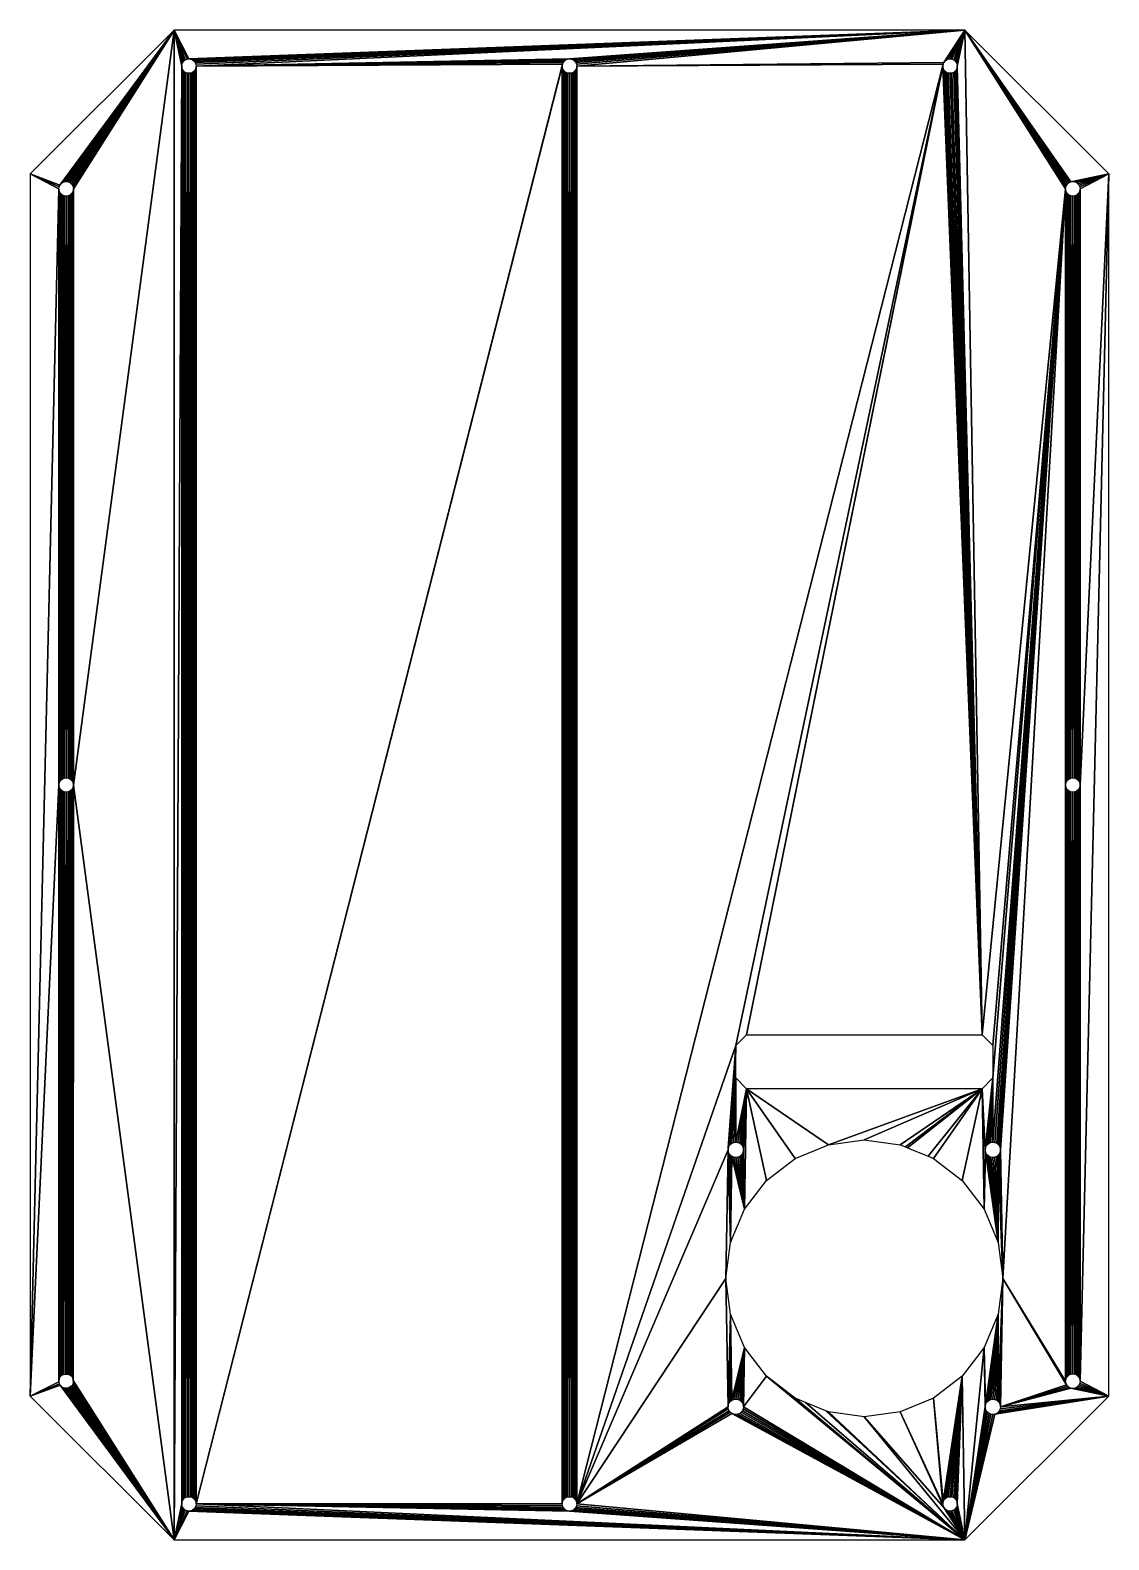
# Model space of a CAD drawing. Extents: x -40 to 260, y 0 to 420.
import ezdxf

# ---------------------------------------------------------------- set-up
doc = ezdxf.new("R2010")
doc.units = 0
doc.header["$MEASUREMENT"] = 0
doc.layers.add('Layer0', color=7, linetype='Continuous')

msp = doc.modelspace()

# ---------------------------------------------------------------- meshes
at = {"layer": 'Layer0'}
mesh = msp.add_polyface(dxfattribs=at)
corners = [(-32, 210, 0), (-31.93, 375.34, 0), (-32, 375.86, 0), (-31.93, 210.52, 0), (-31.73, 374.86, 0), (-31.73, 211, 0), (-31.41, 374.44, 0), (-31.41, 211.41, 0), (-31, 374.13, 0), (-31, 211.73, 0), (-30.52, 373.93, 0), (-30.52, 211.93, 0), (-30, 373.86, 0), (-30, 212, 0), (-29.48, 373.93, 0), (-29.48, 211.93, 0), (-29, 374.13, 0), (-29, 211.73, 0), (-28.59, 374.44, 0), (-28.59, 211.41, 0), (-28.27, 374.86, 0), (-28.27, 211, 0), (-28.07, 375.34, 0), (-28.07, 210.52, 0), (-28, 375.86, 0), (-40, 380, 0), (-31.73, 376.86, 0), (0, 420, 0), (-31.93, 376.38, 0), (-31.41, 377.27, 0), (-31, 377.59, 0), (-30.52, 377.79, 0), (-30, 377.86, 0), (-29.48, 377.79, 0), (-29, 377.59, 0), (-28.59, 377.27, 0), (-28.27, 376.86, 0), (-28.07, 376.38, 0), (-28, 210, 0), (0, 0), (2.14, 410, 0), (2.21, 410.52, 0), (2.41, 411, 0), (2.73, 411.41, 0), (3.14, 411.73, 0), (3.62, 411.93, 0), (4.14, 412, 0), (220, 420, 0), (4.66, 411.93, 0), (5.14, 411.73, 0), (5.56, 411.41, 0), (5.87, 411, 0), (6.07, 410.52, 0), (6.14, 410, 0), (110, 412, 0), (109.48, 411.93, 0), (109, 411.73, 0), (108.59, 411.41, 0), (108.27, 411, 0), (108.07, 410.52, 0), (6.14, 10, 0), (108, 410, 0), (213.93, 410.52, 0), (112, 410, 0), (112, 10, 0), (2.14, 10, 0), (2.21, 409.48, 0), (5.56, 408.59, 0), (5.56, 11.41, 0), (5.87, 409, 0), (5.87, 11, 0), (6.07, 409.48, 0), (6.07, 10.52, 0), (108, 10, 0), (108.07, 409.48, 0), (108.07, 10.52, 0), (108.27, 409, 0), (111.41, 408.59, 0), (111.41, 11.41, 0), (111.73, 409, 0), (111.73, 11, 0), (111.93, 409.48, 0), (111.93, 10.52, 0)]
mesh.append_faces([[corners[k] for k in face] for face in [(1, 3, 4), (4, 5, 6), (6, 7, 8), (8, 9, 10), (10, 11, 12), (12, 13, 14), (14, 15, 16), (16, 17, 18), (18, 19, 20), (20, 21, 22), (22, 23, 24), (25, 26, 27), (26, 25, 28), (28, 25, 2), (27, 46, 47), (54, 53, 55), (55, 53, 56), (56, 53, 57), (57, 53, 58), (58, 53, 59), (59, 60, 61), (67, 68, 69), (69, 70, 71), (71, 72, 53), (74, 75, 76), (77, 78, 79), (79, 80, 81), (81, 82, 63)]], dxfattribs={"vtx0": -1, "vtx1": -1})
mesh.append_faces([[corners[k] for k in face] for face in [(27, 24, 38), (27, 39, 40), (47, 53, 54), (59, 53, 60), (62, 63, 64)]], dxfattribs={"vtx0": -1, "vtx1": -1, "vtx2": -1})
mesh.append_faces([[corners[k] for k in face] for face in [(0, 1, 2), (27, 26, 29), (27, 29, 30), (27, 30, 31), (27, 31, 32), (27, 32, 33), (27, 33, 34), (27, 34, 35), (27, 35, 36), (27, 36, 37), (27, 37, 24), (27, 40, 41), (27, 41, 42), (27, 42, 43), (27, 43, 44), (27, 44, 45), (27, 45, 46), (47, 46, 48), (47, 48, 49), (47, 49, 50), (47, 50, 51), (47, 51, 52), (47, 52, 53), (65, 66, 40), (73, 74, 61)]], dxfattribs={"vtx0": -1, "vtx2": -1})
mesh = msp.add_polyface(dxfattribs=at)
corners = [(248, 210, 0), (248.07, 375.34, 0), (248, 375.86, 0), (248.07, 210.52, 0), (248.27, 374.86, 0), (248.27, 211, 0), (248.59, 374.44, 0), (248.59, 211.41, 0), (249, 374.13, 0), (249, 211.73, 0), (249.48, 373.93, 0), (249.48, 211.93, 0), (250, 373.86, 0), (250, 212, 0), (250.52, 373.93, 0), (250.52, 211.93, 0), (251, 374.13, 0), (251, 211.73, 0), (251.41, 374.44, 0), (251.41, 211.41, 0), (251.73, 374.86, 0), (251.73, 211, 0), (251.93, 375.34, 0), (251.93, 210.52, 0), (252, 375.86, 0), (213.86, 410, 0), (224.75, 140.49, 0), (213.93, 409.48, 0), (214.13, 409, 0), (214.44, 408.59, 0), (214.86, 408.27, 0), (215.34, 408.07, 0), (215.86, 408, 0), (216.38, 408.07, 0), (216.86, 408.27, 0), (217.27, 408.59, 0), (217.59, 409, 0), (217.79, 409.48, 0), (217.86, 410, 0), (220, 420, 0), (248.07, 376.38, 0), (248.27, 376.86, 0), (248.59, 377.27, 0), (249, 377.59, 0), (249.48, 377.79, 0), (260, 380, 0), (250, 377.86, 0), (250.52, 377.79, 0), (251, 377.59, 0), (251.41, 377.27, 0), (251.73, 376.86, 0), (251.93, 376.38, 0), (252, 210, 0), (110, 412, 0), (110.52, 411.93, 0), (111, 411.73, 0), (111.41, 411.41, 0), (111.73, 411, 0), (111.93, 410.52, 0), (112, 410, 0), (214.13, 411, 0), (213.93, 410.52, 0), (159.25, 140.49, 0), (214.44, 411.41, 0), (214.86, 411.73, 0), (215.34, 411.93, 0), (215.86, 412, 0), (216.38, 411.93, 0), (216.86, 411.73, 0), (217.27, 411.41, 0), (217.59, 411, 0), (217.79, 410.52, 0)]
mesh.append_faces([[corners[k] for k in face] for face in [(1, 3, 4), (4, 5, 6), (6, 7, 8), (8, 9, 10), (10, 11, 12), (12, 13, 14), (14, 15, 16), (16, 17, 18), (18, 19, 20), (20, 21, 22), (22, 23, 24), (25, 26, 27), (27, 26, 28), (28, 26, 29), (29, 26, 30), (30, 26, 31), (31, 26, 32), (32, 26, 33), (33, 26, 34), (34, 26, 35), (35, 26, 36), (36, 26, 37), (37, 26, 38), (39, 44, 45), (60, 59, 61), (61, 62, 25)]], dxfattribs={"vtx0": -1, "vtx1": -1})
mesh.append_faces([[corners[k] for k in face] for face in [(38, 26, 39), (39, 26, 2), (45, 24, 52), (39, 59, 60)]], dxfattribs={"vtx0": -1, "vtx1": -1, "vtx2": -1})
mesh.append_faces([[corners[k] for k in face] for face in [(0, 1, 2), (39, 2, 40), (39, 40, 41), (39, 41, 42), (39, 42, 43), (39, 43, 44), (45, 44, 46), (45, 46, 47), (45, 47, 48), (45, 48, 49), (45, 49, 50), (45, 50, 51), (45, 51, 24), (39, 53, 54), (39, 54, 55), (39, 55, 56), (39, 56, 57), (39, 57, 58), (39, 58, 59), (39, 60, 63), (39, 63, 64), (39, 64, 65), (39, 65, 66), (39, 66, 67), (39, 67, 68), (39, 68, 69), (39, 69, 70), (39, 70, 71), (39, 71, 38)]], dxfattribs={"vtx0": -1, "vtx2": -1})
mesh = msp.add_polyface(dxfattribs=at)
corners = [(0, 0), (2.14, 10, 0), (2.14, 410, 0), (6.14, 10, 0), (108, 10, 0), (108, 410, 0), (-31.93, 375.34, 0), (-32, 210, 0), (-31.93, 210.52, 0), (-31.73, 374.86, 0), (-31.73, 211, 0), (-31.41, 374.44, 0), (-31.41, 211.41, 0), (-31, 374.13, 0), (-31, 211.73, 0), (-30.52, 373.93, 0), (-30.52, 211.93, 0), (-30, 373.86, 0), (-30, 212, 0), (-29.48, 373.93, 0), (-29.48, 211.93, 0), (-29, 374.13, 0), (-29, 211.73, 0), (-28.59, 374.44, 0), (-28.59, 211.41, 0), (-28.27, 374.86, 0), (-28.27, 211, 0), (-28.07, 375.34, 0), (-28.07, 210.52, 0), (-28, 375.86, 0), (-28, 210, 0), (-32, 375.86, 0), (-40, 380, 0), (-40, 40, 0), (-31.99, 43.95, 0), (-31.93, 209.48, 0), (-31.82, 44.97, 0), (-31.73, 209, 0), (-31.55, 45.41, 0), (-31.41, 208.59, 0), (-31.16, 45.77, 0), (-31, 208.27, 0), (-30.7, 46.01, 0), (-30.52, 208.07, 0), (-30.19, 46.13, 0), (-30, 208, 0), (-30, 46.13, 0), (-29.48, 208.07, 0), (-29.17, 45.96, 0), (-29, 208.27, 0), (-28.73, 45.69, 0), (-28.59, 208.59, 0), (-28.37, 45.31, 0), (-28.27, 209, 0), (-28.13, 44.85, 0), (-28.07, 209.48, 0), (-28.01, 44.34, 0), (0, 420, 0), (2.21, 409.48, 0), (2.21, 10.52, 0), (2.41, 409, 0), (2.41, 11, 0), (2.73, 408.59, 0), (2.73, 11.41, 0), (3.14, 408.27, 0), (3.14, 11.73, 0), (3.62, 408.07, 0), (3.62, 11.93, 0), (4.14, 408, 0), (4.14, 12, 0), (4.66, 408.07, 0), (4.66, 11.93, 0), (5.14, 408.27, 0), (5.14, 11.73, 0), (5.56, 408.59, 0), (5.56, 11.41, 0), (5.87, 409, 0), (5.87, 11, 0), (6.07, 409.48, 0), (6.07, 10.52, 0), (6.14, 410, 0), (108.07, 409.48, 0), (108.07, 10.52, 0), (108.27, 409, 0), (108.27, 11, 0), (108.59, 408.59, 0), (108.59, 11.41, 0), (109, 408.27, 0), (109, 11.73, 0), (109.48, 408.07, 0), (109.48, 11.93, 0), (110, 408, 0)]
mesh.append_faces([[corners[k] for k in face] for face in [(35, 36, 37), (37, 38, 39), (39, 40, 41), (41, 42, 43), (43, 44, 45), (45, 46, 47), (47, 48, 49), (49, 50, 51), (51, 52, 53), (53, 54, 55), (55, 56, 30), (58, 59, 60), (60, 61, 62), (62, 63, 64), (64, 65, 66), (66, 67, 68), (68, 69, 70), (70, 71, 72), (72, 73, 74), (83, 84, 85), (85, 86, 87), (87, 88, 89), (89, 90, 91)]], dxfattribs={"vtx0": -1, "vtx1": -1})
mesh.append_faces([[corners[k] for k in face] for face in [(0, 1, 2), (3, 4, 5), (33, 7, 31), (30, 0, 57)]], dxfattribs={"vtx0": -1, "vtx1": -1, "vtx2": -1})
mesh.append_faces([[corners[k] for k in face] for face in [(6, 7, 8), (9, 8, 10), (11, 10, 12), (13, 12, 14), (15, 14, 16), (17, 16, 18), (19, 18, 20), (21, 20, 22), (23, 22, 24), (25, 24, 26), (27, 26, 28), (29, 28, 30), (31, 32, 33), (34, 35, 7), (58, 1, 59), (60, 59, 61), (62, 61, 63), (64, 63, 65), (66, 65, 67), (68, 67, 69), (70, 69, 71), (72, 71, 73), (74, 73, 75), (76, 75, 77), (78, 77, 79), (80, 79, 3), (81, 4, 82), (83, 82, 84), (85, 84, 86), (87, 86, 88), (89, 88, 90)]], dxfattribs={"vtx0": -1, "vtx2": -1})
mesh = msp.add_polyface(dxfattribs=at)
corners = [(248.07, 375.34, 0), (248, 210, 0), (248.07, 210.52, 0), (248.27, 374.86, 0), (248.27, 211, 0), (248.59, 374.44, 0), (248.59, 211.41, 0), (249, 374.13, 0), (249, 211.73, 0), (249.48, 373.93, 0), (249.48, 211.93, 0), (250, 373.86, 0), (250, 212, 0), (250.52, 373.93, 0), (250.52, 211.93, 0), (251, 374.13, 0), (251, 211.73, 0), (251.41, 374.44, 0), (251.41, 211.41, 0), (251.73, 374.86, 0), (251.73, 211, 0), (251.93, 375.34, 0), (251.93, 210.52, 0), (252, 375.86, 0), (252, 210, 0), (248, 44.14, 0), (248.07, 209.48, 0), (248.07, 44.66, 0), (248.27, 209, 0), (248.27, 45.14, 0), (248.59, 208.59, 0), (248.59, 45.56, 0), (249, 208.27, 0), (249, 45.87, 0), (249.48, 208.07, 0), (249.48, 46.07, 0), (250, 208, 0), (250, 46.14, 0), (250.52, 208.07, 0), (250.52, 46.07, 0), (251, 208.27, 0), (251, 45.87, 0), (251.41, 208.59, 0), (251.41, 45.56, 0), (251.73, 209, 0), (251.73, 45.14, 0), (251.93, 209.48, 0), (251.93, 44.66, 0), (230.5, 72.74, 0), (248, 375.86, 0), (252, 44.14, 0), (260, 40, 0), (260, 380, 0), (224.75, 140.49, 0), (213.86, 410, 0), (159.25, 140.49, 0), (227.75, 137.49, 0), (227.75, 128.49, 0), (227.75, 110.64, 0), (228.31, 110.57, 0), (228.83, 110.36, 0), (229.27, 110.01, 0), (229.61, 109.57, 0), (229.83, 109.05, 0), (229.9, 108.49, 0), (155.69, 110.57, 0), (156.25, 128.49, 0), (156.25, 137.49, 0), (156.25, 110.64, 0), (159.25, 125.49, 0), (182.04, 109.93, 0), (224.75, 125.49, 0), (225.6, 108.49, 0), (213.93, 410.52, 0), (112, 10, 0), (154.17, 109.05, 0), (154.39, 109.57, 0), (154.73, 110.01, 0), (155.18, 110.36, 0), (110, 408, 0), (109.48, 11.93, 0), (110, 12, 0), (110.52, 408.07, 0), (110.52, 11.93, 0), (111, 408.27, 0), (111, 11.73, 0), (111.41, 408.59, 0), (111.41, 11.41, 0), (111.73, 409, 0), (111.73, 11, 0), (111.93, 409.48, 0), (111.93, 10.52, 0), (112, 410, 0)]
mesh.append_faces([[corners[k] for k in face] for face in [(26, 27, 28), (28, 29, 30), (30, 31, 32), (32, 33, 34), (34, 35, 36), (36, 37, 38), (38, 39, 40), (40, 41, 42), (42, 43, 44), (44, 45, 46), (46, 47, 24), (53, 54, 55), (66, 68, 69), (69, 70, 71), (71, 72, 57), (79, 81, 82), (82, 83, 84), (84, 85, 86)]], dxfattribs={"vtx0": -1, "vtx1": -1})
mesh.append_faces([[corners[k] for k in face] for face in [(48, 25, 49), (49, 25, 1), (49, 57, 58), (49, 64, 48), (52, 24, 50), (73, 74, 67)]], dxfattribs={"vtx0": -1, "vtx1": -1, "vtx2": -1})
mesh.append_faces([[corners[k] for k in face] for face in [(0, 1, 2), (3, 2, 4), (5, 4, 6), (7, 6, 8), (9, 8, 10), (11, 10, 12), (13, 12, 14), (15, 14, 16), (17, 16, 18), (19, 18, 20), (21, 20, 22), (23, 22, 24), (25, 26, 1), (50, 51, 52), (49, 53, 56), (49, 56, 57), (49, 58, 59), (49, 59, 60), (49, 60, 61), (49, 61, 62), (49, 62, 63), (49, 63, 64), (65, 66, 67), (67, 75, 76), (67, 76, 77), (67, 77, 78), (67, 78, 65), (73, 67, 55), (79, 80, 81), (82, 81, 83), (84, 83, 85), (86, 85, 87), (88, 87, 89), (90, 89, 91), (92, 91, 74)]], dxfattribs={"vtx0": -1, "vtx2": -1})
mesh = msp.add_polyface(dxfattribs=at)
corners = [(248.07, 209.48, 0), (248, 44.14, 0), (248.07, 44.66, 0), (248.27, 209, 0), (248.27, 45.14, 0), (248.59, 208.59, 0), (248.59, 45.56, 0), (249, 208.27, 0), (249, 45.87, 0), (249.48, 208.07, 0), (249.48, 46.07, 0), (250, 208, 0), (250, 46.14, 0), (250.52, 208.07, 0), (250.52, 46.07, 0), (251, 208.27, 0), (251, 45.87, 0), (251.41, 208.59, 0), (251.41, 45.56, 0), (251.73, 209, 0), (251.73, 45.14, 0), (251.93, 209.48, 0), (251.93, 44.66, 0), (252, 210, 0), (252, 44.14, 0), (229.9, 36.99, 0), (248.27, 43.14, 0), (230.5, 72.74, 0), (248.07, 43.62, 0), (251.93, 43.62, 0), (260, 40, 0), (224.75, 125.49, 0), (182.04, 109.93, 0), (192, 111.24, 0), (201.96, 109.93, 0), (203.47, 109.31, 0), (204.03, 109.08, 0), (209.75, 106.71, 0), (211.25, 106.09, 0), (219.22, 99.97, 0), (225.34, 91.99, 0), (225.6, 108.49, 0), (227.75, 128.49, 0), (225.67, 109.05, 0), (225.89, 109.57, 0), (226.23, 110.01, 0), (226.68, 110.36, 0), (227.19, 110.57, 0), (227.75, 110.64, 0), (225.67, 107.94, 0), (229.19, 82.71, 0), (225.89, 107.42, 0), (226.23, 106.97, 0), (226.68, 106.63, 0), (227.19, 106.42, 0), (227.75, 106.34, 0), (228.31, 106.42, 0), (228.83, 106.63, 0), (229.27, 106.97, 0), (229.61, 107.42, 0), (229.83, 107.94, 0), (229.9, 108.49, 0), (225.34, 53.49, 0), (225.67, 37.55, 0), (229.19, 62.78, 0), (225.6, 36.99, 0), (225.89, 38.07, 0), (226.23, 38.51, 0), (226.68, 38.86, 0), (227.19, 39.07, 0), (227.75, 39.14, 0), (228.31, 39.07, 0), (228.83, 38.86, 0), (229.27, 38.51, 0), (229.61, 38.07, 0), (229.83, 37.55, 0)]
mesh.append_faces([[corners[k] for k in face] for face in [(29, 30, 24), (49, 50, 51), (51, 50, 52), (52, 50, 53), (53, 50, 54), (54, 50, 55), (55, 50, 56), (56, 50, 57), (57, 50, 58), (58, 27, 59), (59, 27, 60), (60, 27, 61), (62, 63, 64), (63, 62, 65), (64, 73, 27)]], dxfattribs={"vtx0": -1, "vtx1": -1})
mesh.append_faces([[corners[k] for k in face] for face in [(25, 26, 27), (31, 40, 41)]], dxfattribs={"vtx0": -1, "vtx1": -1, "vtx2": -1})
mesh.append_faces([[corners[k] for k in face] for face in [(0, 1, 2), (3, 2, 4), (5, 4, 6), (7, 6, 8), (9, 8, 10), (11, 10, 12), (13, 12, 14), (15, 14, 16), (17, 16, 18), (19, 18, 20), (21, 20, 22), (23, 22, 24), (27, 26, 28), (27, 28, 1), (31, 32, 33), (31, 33, 34), (31, 34, 35), (31, 35, 36), (31, 36, 37), (31, 37, 38), (31, 38, 39), (31, 39, 40), (42, 41, 43), (42, 43, 44), (42, 44, 45), (42, 45, 46), (42, 46, 47), (42, 47, 48), (40, 49, 41), (49, 40, 50), (58, 50, 27), (64, 63, 66), (64, 66, 67), (64, 67, 68), (64, 68, 69), (64, 69, 70), (64, 70, 71), (64, 71, 72), (64, 72, 73), (27, 73, 74), (27, 74, 75), (27, 75, 25)]], dxfattribs={"vtx0": -1, "vtx2": -1})
mesh = msp.add_polyface(dxfattribs=at)
corners = [(2.14, 10, 0), (0, 0), (2.21, 9.48, 0), (2.41, 9, 0), (2.73, 8.59, 0), (3.14, 8.27, 0), (3.62, 8.07, 0), (4.14, 8, 0), (220, 0, 0), (4.66, 8.07, 0), (5.14, 8.27, 0), (5.56, 8.59, 0), (5.87, 9, 0), (6.07, 9.48, 0), (6.14, 10, 0), (110, 8, 0), (109.48, 8.07, 0), (109, 8.27, 0), (108.59, 8.59, 0), (108.27, 9, 0), (108.07, 9.48, 0), (108, 10, 0), (110.52, 8.07, 0), (111, 8.27, 0), (112, 10, 0), (155.18, 35.13, 0), (154.73, 35.47, 0), (154.39, 35.92, 0), (154.17, 36.44, 0), (154.1, 36.99, 0), (153.5, 72.74, 0), (-31.93, 209.48, 0), (-31.99, 43.95, 0), (-31.97, 44.47, 0), (-31.82, 44.97, 0), (-31.73, 209, 0), (-31.55, 45.41, 0), (-31.41, 208.59, 0), (-31.16, 45.77, 0), (-31, 208.27, 0), (-30.7, 46.01, 0), (-30.52, 208.07, 0), (-30.19, 46.13, 0), (-30, 208, 0), (-30, 46.13, 0), (-29.48, 208.07, 0), (-29.67, 46.12, 0), (-29.17, 45.96, 0), (-29, 208.27, 0), (-28.73, 45.69, 0), (-28.59, 208.59, 0), (-28.37, 45.31, 0), (-28.27, 209, 0), (-28.13, 44.85, 0), (-28.07, 209.48, 0), (-28.01, 44.34, 0), (-32, 210, 0), (-40, 40, 0), (-31.87, 43.44, 0), (-31.63, 42.98, 0), (-31.27, 42.6, 0), (-30.83, 42.32, 0), (-30.33, 42.17, 0), (-29.81, 42.15, 0), (-29.3, 42.27, 0), (-28.84, 42.52, 0), (-28.6, 42.74, 0), (-28.45, 42.87, 0), (-28.18, 43.32, 0), (-28.03, 43.82, 0), (-28, 210, 0), (156.25, 137.49, 0), (154.1, 108.49, 0)]
mesh.append_faces([[corners[k] for k in face] for face in [(0, 1, 2), (2, 1, 3), (3, 1, 4), (4, 1, 5), (5, 1, 6), (6, 1, 7), (7, 8, 9), (9, 8, 10), (10, 8, 11), (11, 8, 12), (12, 8, 13), (13, 8, 14), (15, 8, 22), (22, 8, 23), (32, 57, 58), (58, 57, 59), (59, 1, 60), (60, 1, 61), (61, 1, 62), (62, 1, 63), (63, 1, 64), (64, 1, 65), (65, 1, 66), (66, 1, 67), (67, 1, 68), (68, 1, 69), (69, 1, 55)]], dxfattribs={"vtx0": -1, "vtx1": -1})
mesh.append_faces([[corners[k] for k in face] for face in [(14, 8, 15), (24, 29, 30), (56, 57, 32), (55, 1, 70), (71, 24, 72), (72, 24, 30)]], dxfattribs={"vtx0": -1, "vtx1": -1, "vtx2": -1})
mesh.append_faces([[corners[k] for k in face] for face in [(7, 1, 8), (14, 15, 16), (14, 16, 17), (14, 17, 18), (14, 18, 19), (14, 19, 20), (14, 20, 21), (24, 25, 26), (24, 26, 27), (24, 27, 28), (24, 28, 29), (31, 32, 33), (31, 33, 34), (35, 34, 36), (37, 36, 38), (39, 38, 40), (41, 40, 42), (43, 42, 44), (45, 44, 46), (45, 46, 47), (48, 47, 49), (50, 49, 51), (52, 51, 53), (54, 53, 55), (59, 57, 1)]], dxfattribs={"vtx0": -1, "vtx2": -1})
mesh = msp.add_polyface(dxfattribs=at)
corners = [(111, 8.27, 0), (220, 0, 0), (111.41, 8.59, 0), (111.73, 9, 0), (111.93, 9.48, 0), (112, 10, 0), (155.18, 35.13, 0), (155.69, 34.92, 0), (156.25, 34.84, 0), (156.81, 34.92, 0), (157.33, 35.13, 0), (157.77, 35.47, 0), (158.11, 35.92, 0), (158.33, 36.44, 0), (158.4, 36.99, 0), (164.78, 45.52, 0), (158.66, 53.49, 0), (169.98, 41.53, 0), (170.8, 40.9, 0), (172.75, 39.4, 0), (156.25, 128.49, 0), (155.69, 110.57, 0), (156.25, 110.64, 0), (159.25, 125.49, 0), (156.81, 110.57, 0), (157.33, 110.36, 0), (157.77, 110.01, 0), (158.11, 109.57, 0), (158.33, 109.05, 0), (158.4, 108.49, 0), (158.66, 91.99, 0), (164.78, 99.97, 0), (172.75, 106.09, 0), (182.04, 109.93, 0), (154.81, 82.71, 0), (154.1, 108.49, 0), (153.5, 72.74, 0), (154.17, 107.94, 0), (154.39, 107.42, 0), (154.73, 106.97, 0), (155.18, 106.63, 0), (155.69, 106.42, 0), (156.25, 106.34, 0), (156.81, 106.42, 0), (157.33, 106.63, 0), (157.77, 106.97, 0), (158.11, 107.42, 0), (158.33, 107.94, 0), (154.1, 36.99, 0), (154.81, 62.78, 0), (154.17, 37.55, 0), (154.39, 38.07, 0), (154.73, 38.51, 0), (155.18, 38.86, 0), (155.69, 39.07, 0), (156.25, 39.14, 0), (156.81, 39.07, 0), (157.33, 38.86, 0), (157.77, 38.51, 0), (158.11, 38.07, 0), (158.33, 37.55, 0), (156.25, 137.49, 0), (154.17, 109.05, 0)]
mesh.append_faces([[corners[k] for k in face] for face in [(0, 1, 2), (2, 1, 3), (3, 1, 4), (4, 1, 5), (6, 1, 7), (7, 1, 8), (8, 1, 9), (9, 1, 10), (10, 1, 11), (11, 1, 12), (12, 1, 13), (13, 1, 14), (15, 1, 17), (17, 1, 18), (18, 1, 19), (34, 35, 36), (35, 34, 37), (37, 34, 38), (38, 34, 39), (39, 34, 40), (40, 30, 41), (41, 30, 42), (42, 30, 43), (43, 30, 44), (44, 30, 45), (45, 30, 46), (46, 30, 47), (47, 30, 29), (49, 53, 16)]], dxfattribs={"vtx0": -1, "vtx1": -1})
mesh.append_faces([[corners[k] for k in face] for face in [(5, 1, 6), (14, 1, 15), (23, 29, 30)]], dxfattribs={"vtx0": -1, "vtx1": -1, "vtx2": -1})
mesh.append_faces([[corners[k] for k in face] for face in [(14, 15, 16), (20, 21, 22), (23, 22, 24), (23, 24, 25), (23, 25, 26), (23, 26, 27), (23, 27, 28), (23, 28, 29), (23, 30, 31), (23, 31, 32), (23, 32, 33), (40, 34, 30), (48, 49, 36), (49, 48, 50), (49, 50, 51), (49, 51, 52), (49, 52, 53), (16, 53, 54), (16, 54, 55), (16, 55, 56), (16, 56, 57), (16, 57, 58), (16, 58, 59), (16, 59, 60), (16, 60, 14), (61, 35, 62)]], dxfattribs={"vtx0": -1, "vtx2": -1})
mesh = msp.add_polyface(dxfattribs=at)
corners = [(172.75, 39.4, 0), (220, 0, 0), (175.66, 38.2, 0), (181.34, 35.84, 0), (182.04, 35.56, 0), (192, 34.24, 0), (214.13, 9, 0), (201.96, 35.56, 0), (213.93, 9.48, 0), (213.86, 10, 0), (211.25, 39.4, 0), (214.44, 8.59, 0), (214.86, 8.27, 0), (215.34, 8.07, 0), (215.86, 8, 0), (216.38, 8.07, 0), (216.86, 8.27, 0), (217.27, 8.59, 0), (217.59, 9, 0), (217.79, 9.48, 0), (217.86, 10, 0), (219.22, 45.52, 0), (225.34, 53.49, 0), (225.6, 36.99, 0), (225.67, 36.44, 0), (225.89, 35.92, 0), (226.23, 35.47, 0), (226.68, 35.13, 0), (227.19, 34.92, 0), (227.75, 34.84, 0), (228.31, 34.92, 0), (260, 40, 0), (228.83, 35.13, 0), (229.27, 35.47, 0), (229.61, 35.92, 0), (229.83, 36.44, 0), (229.9, 36.99, 0), (249.48, 42.21, 0), (249, 42.41, 0), (248.59, 42.73, 0), (248.27, 43.14, 0), (250, 42.14, 0), (250.52, 42.21, 0), (251, 42.41, 0), (251.41, 42.73, 0), (251.73, 43.14, 0), (251.93, 43.62, 0), (213.93, 10.52, 0), (214.13, 11, 0), (214.44, 11.41, 0), (214.86, 11.73, 0), (215.34, 11.93, 0), (215.86, 12, 0), (216.38, 11.93, 0), (216.86, 11.73, 0), (217.27, 11.41, 0), (217.59, 11, 0), (217.79, 10.52, 0)]
mesh.append_faces([[corners[k] for k in face] for face in [(0, 1, 2), (2, 1, 3), (3, 1, 4), (4, 1, 5), (5, 6, 7), (7, 9, 10), (6, 1, 11), (11, 1, 12), (12, 1, 13), (13, 1, 14), (14, 1, 15), (15, 1, 16), (16, 1, 17), (17, 1, 18), (18, 1, 19), (19, 1, 20), (21, 1, 22), (23, 1, 24), (24, 1, 25), (25, 1, 26), (26, 1, 27), (27, 1, 28), (28, 1, 29), (29, 1, 30), (30, 31, 32), (32, 31, 33), (33, 31, 34), (34, 31, 35), (35, 31, 36), (37, 31, 41), (41, 31, 42), (42, 31, 43), (43, 31, 44), (44, 31, 45), (45, 31, 46), (10, 47, 21), (47, 10, 9)]], dxfattribs={"vtx0": -1, "vtx1": -1})
mesh.append_faces([[corners[k] for k in face] for face in [(5, 1, 6), (20, 1, 21), (22, 1, 23), (36, 31, 37)]], dxfattribs={"vtx0": -1, "vtx1": -1, "vtx2": -1})
mesh.append_faces([[corners[k] for k in face] for face in [(7, 6, 8), (7, 8, 9), (30, 1, 31), (36, 37, 38), (36, 38, 39), (36, 39, 40), (21, 47, 48), (21, 48, 49), (21, 49, 50), (21, 50, 51), (21, 51, 52), (21, 52, 53), (21, 53, 54), (21, 54, 55), (21, 55, 56), (21, 56, 57), (21, 57, 20)]], dxfattribs={"vtx0": -1, "vtx2": -1})

doc.saveas('drawing.dxf')
